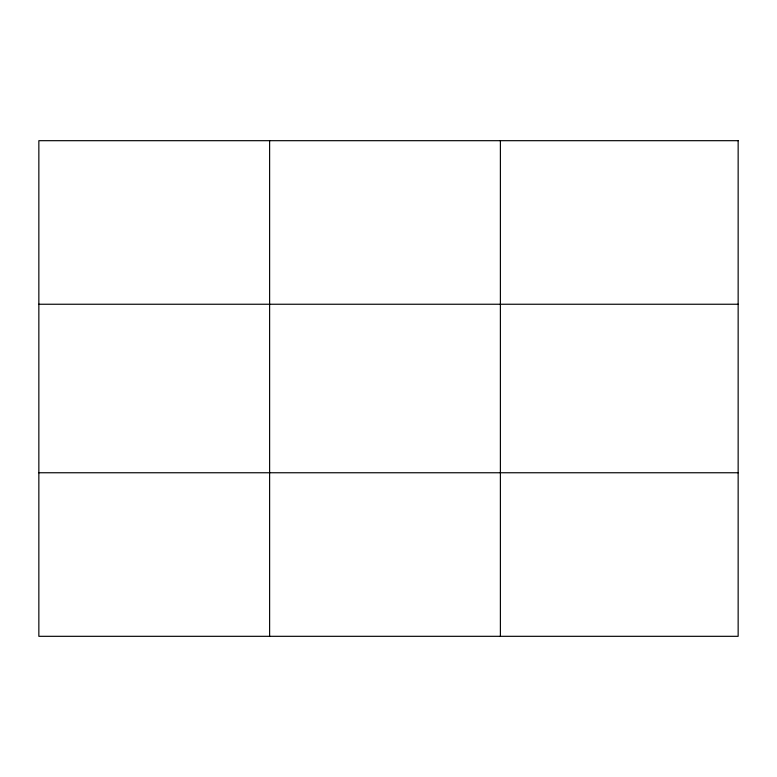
<?xml version="1.0" encoding="UTF-8"?>
<svg xmlns="http://www.w3.org/2000/svg" width="777" height="777" viewBox="0 0 777 777"><rect width="100%" height="100%" fill="white"/><g stroke="black" fill="none" stroke-linecap="round" stroke-linejoin="round"><path stroke-width="1.17" d="M269.619 636.314L269.619 140.686M500.388 636.314L500.388 140.686M38.85 304.244L738.15 304.244M38.85 472.756L738.15 472.756M738.15 140.686L738.15 636.314L38.85 636.314L38.85 140.686L738.15 140.686"/></g></svg>
